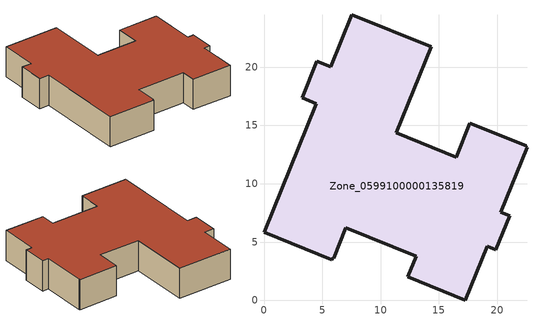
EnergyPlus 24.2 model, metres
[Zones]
Zone_0599100000135819
 floor ground (C_G): 5.89,3.63 5.83,3.47 0,5.82 4.46,16.88 3.26,17.36 4.53,20.5 5.72,20.02 7.53,24.5 14.33,21.76 11.35,14.36 16.48,12.29 17.65,15.2 22.51,13.24 22.48,13.15 22.56,13.11 20.33,7.57 21.08,7.26 19.9,4.33 19.15,4.64 17.27,0 12.33,2 13.04,3.78 7.01,6.21 5.96,3.6 z0
 wall outside (C_F): 14.33,21.76 7.53,24.5 5.72,20.02 4.53,20.5 3.26,17.36 4.46,16.88 0,5.82 5.83,3.47 5.89,3.63 5.96,3.6 7.01,6.21 13.04,3.78 12.33,2 17.27,0 19.15,4.64 19.9,4.33 21.08,7.26 20.33,7.57 22.56,13.11 22.48,13.15 22.51,13.24 17.65,15.2 16.48,12.29 11.35,14.36 14.33,21.76 z0:4.06
 roof outside (C_R): 5.83,3.47 5.89,3.63 5.96,3.6 7.01,6.21 13.04,3.78 12.33,2 17.27,0 19.15,4.64 19.9,4.33 21.08,7.26 20.33,7.57 22.56,13.11 22.48,13.15 22.51,13.24 17.65,15.2 16.48,12.29 11.35,14.36 14.33,21.76 7.53,24.5 5.72,20.02 4.53,20.5 3.26,17.36 4.46,16.88 0,5.82 z4.06
[BUILDING]
Pand.0599100000135819: North Axis=0; Terrain=City; Loads Convergence Tolerance Value=0.04; Temperature Convergence Tolerance Value=0.4; Solar Distribution=FullExterior; Maximum Number of Warmup Days=25; Minimum Number of Warmup Days=1
[Site:Location]
Rotterdam.The.Hague.AP_ZH_NLD Design_Conditions: Latitude=51.96; Longitude=4.45; Time Zone=1; Elevation=-4.5
[SITE:GROUNDTEMPERATURE:BUILDINGSURFACE]
18, 18, 18, 18, 18, 18, 18, 18, 18, 18, 18, 18
[MATERIAL] Thermal Absorptance=0.9; Solar Absorptance=0.7; Visible Absorptance=0.7
Name | Roughness | Thickness | Conductivity | Density | Specific Heat
G.D.1965 | MediumSmooth | 0.15 | 1 | 540 | 1210
F.D.1965 | Rough | 0.3 | 0.857143 | 1920 | 840
R.D.1965 | MediumRough | 0.2 | 0.08 | 1500 | 1000
[CONSTRUCTION]
C_G: G.D.1965
C_F: F.D.1965
C_R: R.D.1965
[ZONE]
Zone_0599100000135819: Type=1; Multiplier=1; Ceiling Height=Autocalculate; Volume=Autocalculate; Floor Area=autocalculate; Part of Total Floor Area=Yes
[ZONEINFILTRATION:DESIGNFLOWRATE]
Infil_Zone_0599100000135819: Zone or ZoneList or Space or SpaceList=Zone_0599100000135819; Schedule=AlwaysOn; Design Flow Rate Calculation Method=Flow/Area; Flow Rate per Floor Area=0.0042; Constant Term Coefficient=1; Temperature Term Coefficient=0; Velocity Term Coefficient=0; Velocity Squared Term Coefficient=0
[HVACTEMPLATE:ZONE:IDEALLOADSAIRSYSTEM]
Zone_0599100000135819: Maximum Heating Supply Air Temperature=50; Minimum Cooling Supply Air Temperature=13; Maximum Heating Supply Air Humidity Ratio=0.0156; Minimum Cooling Supply Air Humidity Ratio=0.0077; Heating Limit=NoLimit; Cooling Limit=NoLimit; Dehumidification Control Type=ConstantSensibleHeatRatio; Cooling Sensible Heat Ratio=0.7; Dehumidification Setpoint=60; Humidification Control Type=None; Humidification Setpoint=30; Outdoor Air Method=None; Outdoor Air Flow Rate per Person=0.00944; Outdoor Air Flow Rate per Zone Floor Area=0; Outdoor Air Flow Rate per Zone=0; Demand Controlled Ventilation Type=None; Outdoor Air Economizer Type=NoEconomizer; Heat Recovery Type=None; Sensible Heat Recovery Effectiveness=0.7; Latent Heat Recovery Effectiveness=0.65
[ZONECONTROL:THERMOSTAT]
ThermostatControl_Zone_0599100000135819: Zone or ZoneList=Zone_0599100000135819; Control Type Schedule=DualSetpointControlType; Control 1=Thermostat_Zone_0599100000135819; Temperature Difference Between Cutout And Setpoint=0
[THERMOSTATSETPOINT:DUALSETPOINT]
Thermostat_Zone_0599100000135819: Heating Setpoint Temperature Schedule=HeatingSetpoint_Zone_0599100000135819; Cooling Setpoint Temperature Schedule=CoolingSetpoint_Zone_0599100000135819
[SCHEDULE:COMPACT]
HeatingSetpoint_Zone_0599100000135819: Through: 12/31, For: AllDays, Until: 24:00, 21
CoolingSetpoint_Zone_0599100000135819: Through: 12/31, For: AllDays, Until: 24:00, 24
DualSetpointControlType: Through: 12/31, For: AllDays, Until: 24:00, 4
AlwaysOn: Through: 12/31, For: AllDays, Until: 24:00, 1
